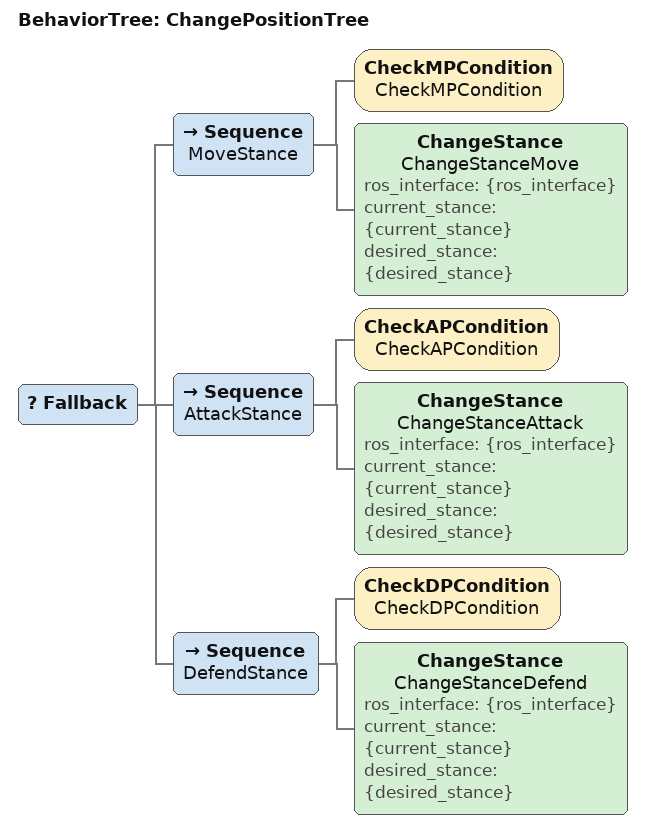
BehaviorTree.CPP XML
<root BTCPP_format="4">
  <BehaviorTree ID="ChangePositionTree">
    <Fallback>

      <Sequence name="MoveStance">
        <CheckMPCondition name="CheckMPCondition" />

        <ChangeStance name="ChangeStanceMove"
                      ros_interface="{ros_interface}"
                      current_stance="{current_stance}"
                      desired_stance="{desired_stance}" />
      </Sequence>

      <Sequence name="AttackStance">
        <CheckAPCondition name="CheckAPCondition" />

        <ChangeStance name="ChangeStanceAttack"
                      ros_interface="{ros_interface}"
                      current_stance="{current_stance}"
                      desired_stance="{desired_stance}" />
      </Sequence>

      <Sequence name="DefendStance">
        <CheckDPCondition name="CheckDPCondition" />

        <ChangeStance name="ChangeStanceDefend"
                      ros_interface="{ros_interface}"
                      current_stance="{current_stance}"
                      desired_stance="{desired_stance}" />
      </Sequence>

    </Fallback>
  </BehaviorTree>
</root>
